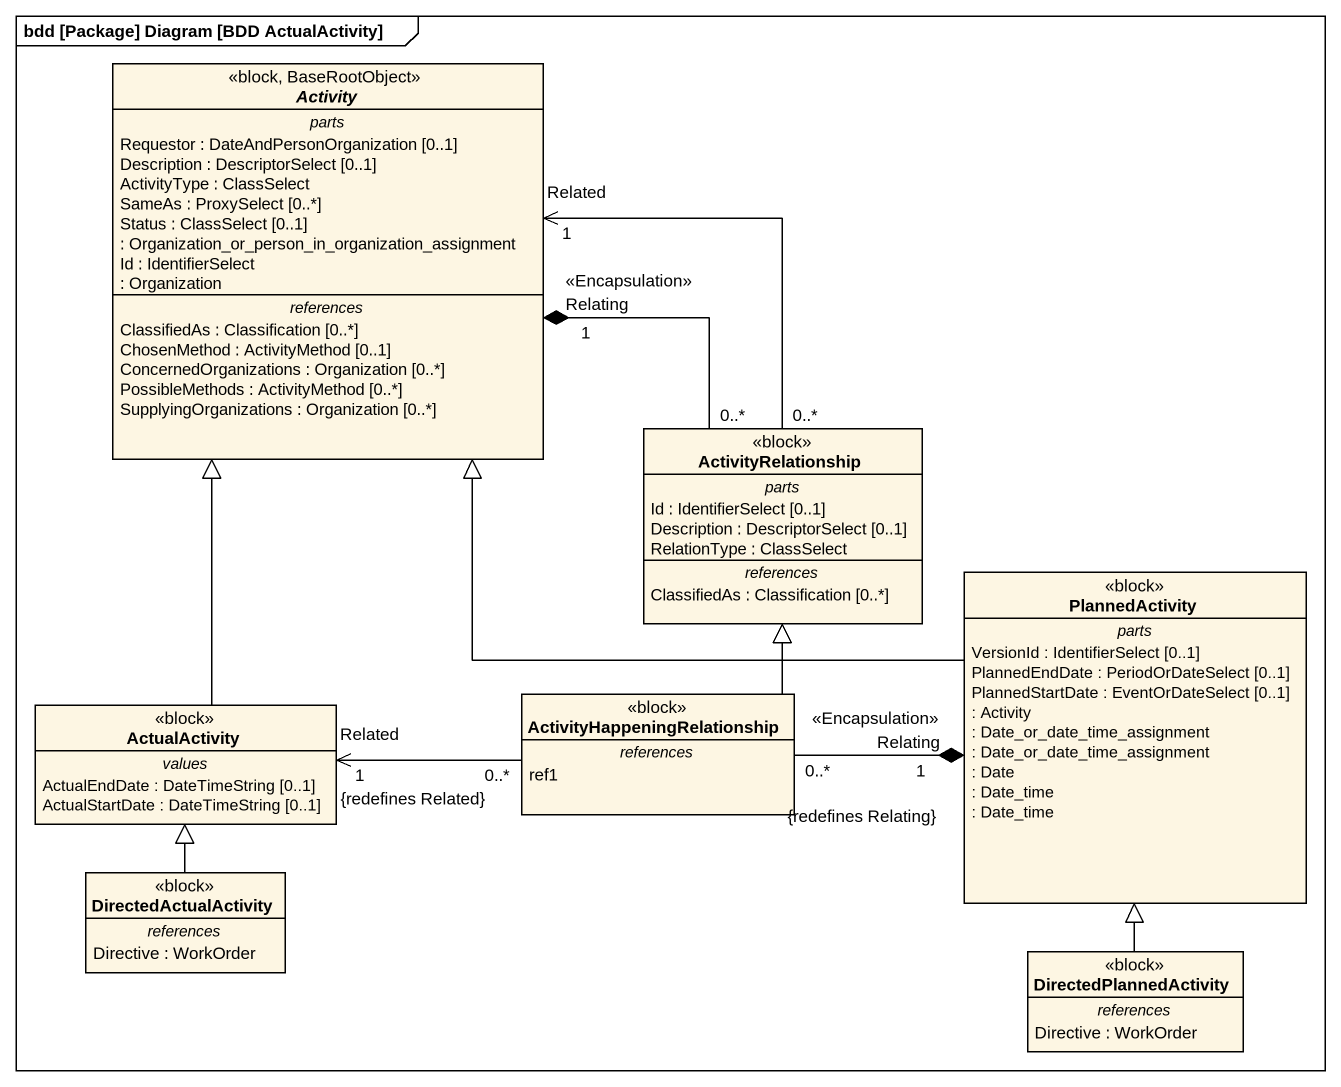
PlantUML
@startuml
mainframe bdd [Package] Diagram [BDD ActualActivity]
hide circle
hide empty members
abstract class Activity <<block, BaseRootObject>> {
  -- parts --
  Requestor : DateAndPersonOrganization [0..1]
  Description : DescriptorSelect [0..1]
  ActivityType : ClassSelect
  SameAs : ProxySelect [0..*]
  Status : ClassSelect [0..1]
  : Organization_or_person_in_organization_assignment
  Id : IdentifierSelect
  : Organization
  -- references --
  ClassifiedAs : Classification [0..*]
  ChosenMethod : ActivityMethod [0..1]
  ConcernedOrganizations : Organization [0..*]
  PossibleMethods : ActivityMethod [0..*]
  SupplyingOrganizations : Organization [0..*]
}
class ActivityRelationship <<block>> {
  -- parts --
  Id : IdentifierSelect [0..1]
  Description : DescriptorSelect [0..1]
  RelationType : ClassSelect
  -- references --
  ClassifiedAs : Classification [0..*]
}
class PlannedActivity <<block>> {
  -- parts --
  VersionId : IdentifierSelect [0..1]
  PlannedEndDate : PeriodOrDateSelect [0..1]
  PlannedStartDate : EventOrDateSelect [0..1]
  : Activity
  : Date_or_date_time_assignment
  : Date_or_date_time_assignment
  : Date
  : Date_time
  : Date_time
}
class ActualActivity <<block>> {
  -- values --
  ActualEndDate : DateTimeString [0..1]
  ActualStartDate : DateTimeString [0..1]
}
class "ActivityHappeningRelationship" as ActivityHappeningRelationshi <<block>> {
  -- references --
  ref1
}
class DirectedActualActivity <<block>> {
  -- references --
  Directive : WorkOrder
}
class DirectedPlannedActivity <<block>> {
  -- references --
  Directive : WorkOrder
}
ActivityRelationship "0..*" -left-* "Relating\n<<Encapsulation>>\n1" Activity
ActivityRelationship "0..*" -left-> "Related\n1" Activity
PlannedActivity -left-|> Activity
ActualActivity -up-|> Activity
ActivityHappeningRelationshi -up-|> ActivityRelationship
ActivityHappeningRelationshi "0..*" -right-* "Relating\n<<Encapsulation>>\n1\n{redefines Relating}" PlannedActivity
ActivityHappeningRelationshi "0..*" -left-> "Related\n1\n{redefines Related}" ActualActivity
DirectedActualActivity -up-|> ActualActivity
DirectedPlannedActivity -up-|> PlannedActivity
@enduml
